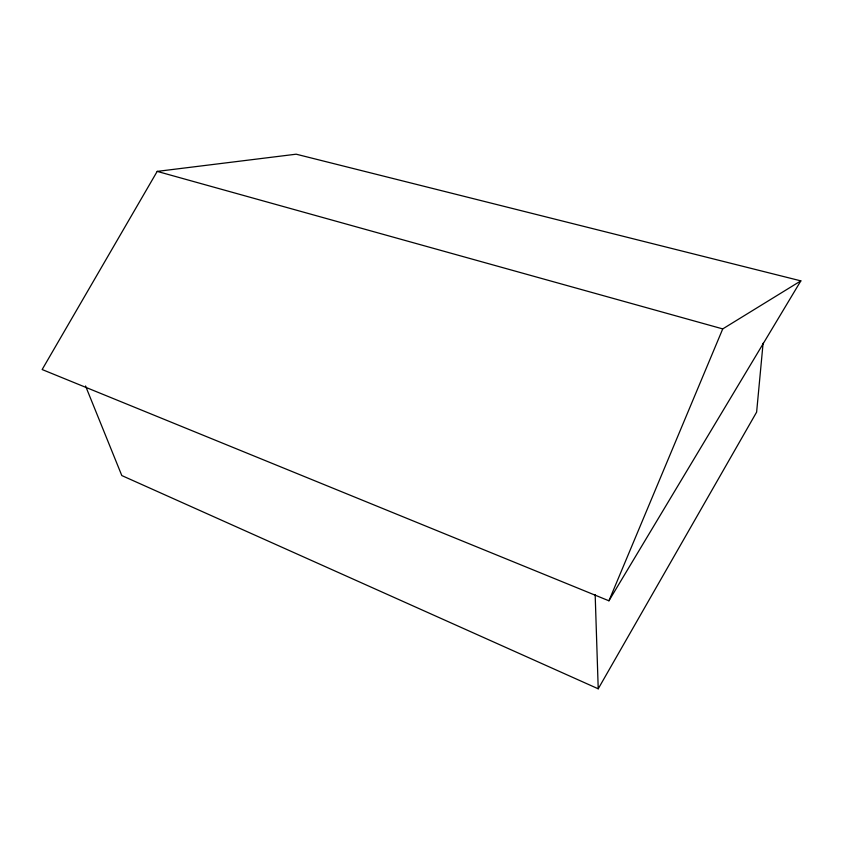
<?xml version="1.0" encoding="UTF-8"?>
<svg xmlns="http://www.w3.org/2000/svg" width="843" height="843" viewBox="0 0 843 843"><rect width="100%" height="100%" fill="white"/><g stroke="black" fill="none" stroke-linecap="round" stroke-linejoin="round"><path stroke-width="1.26" d="M763.094 343.238L756.624 412.122L598.224 688.805L121.803 475.557L85.543 385.978M608.931 600.796L722.736 328.907L800.85 280.867L296.178 154.195L157.198 171.392L42.15 369.54L608.931 600.796L800.85 280.867M157.198 171.392L722.736 328.907M595.169 594.663L598.224 688.805"/></g></svg>
